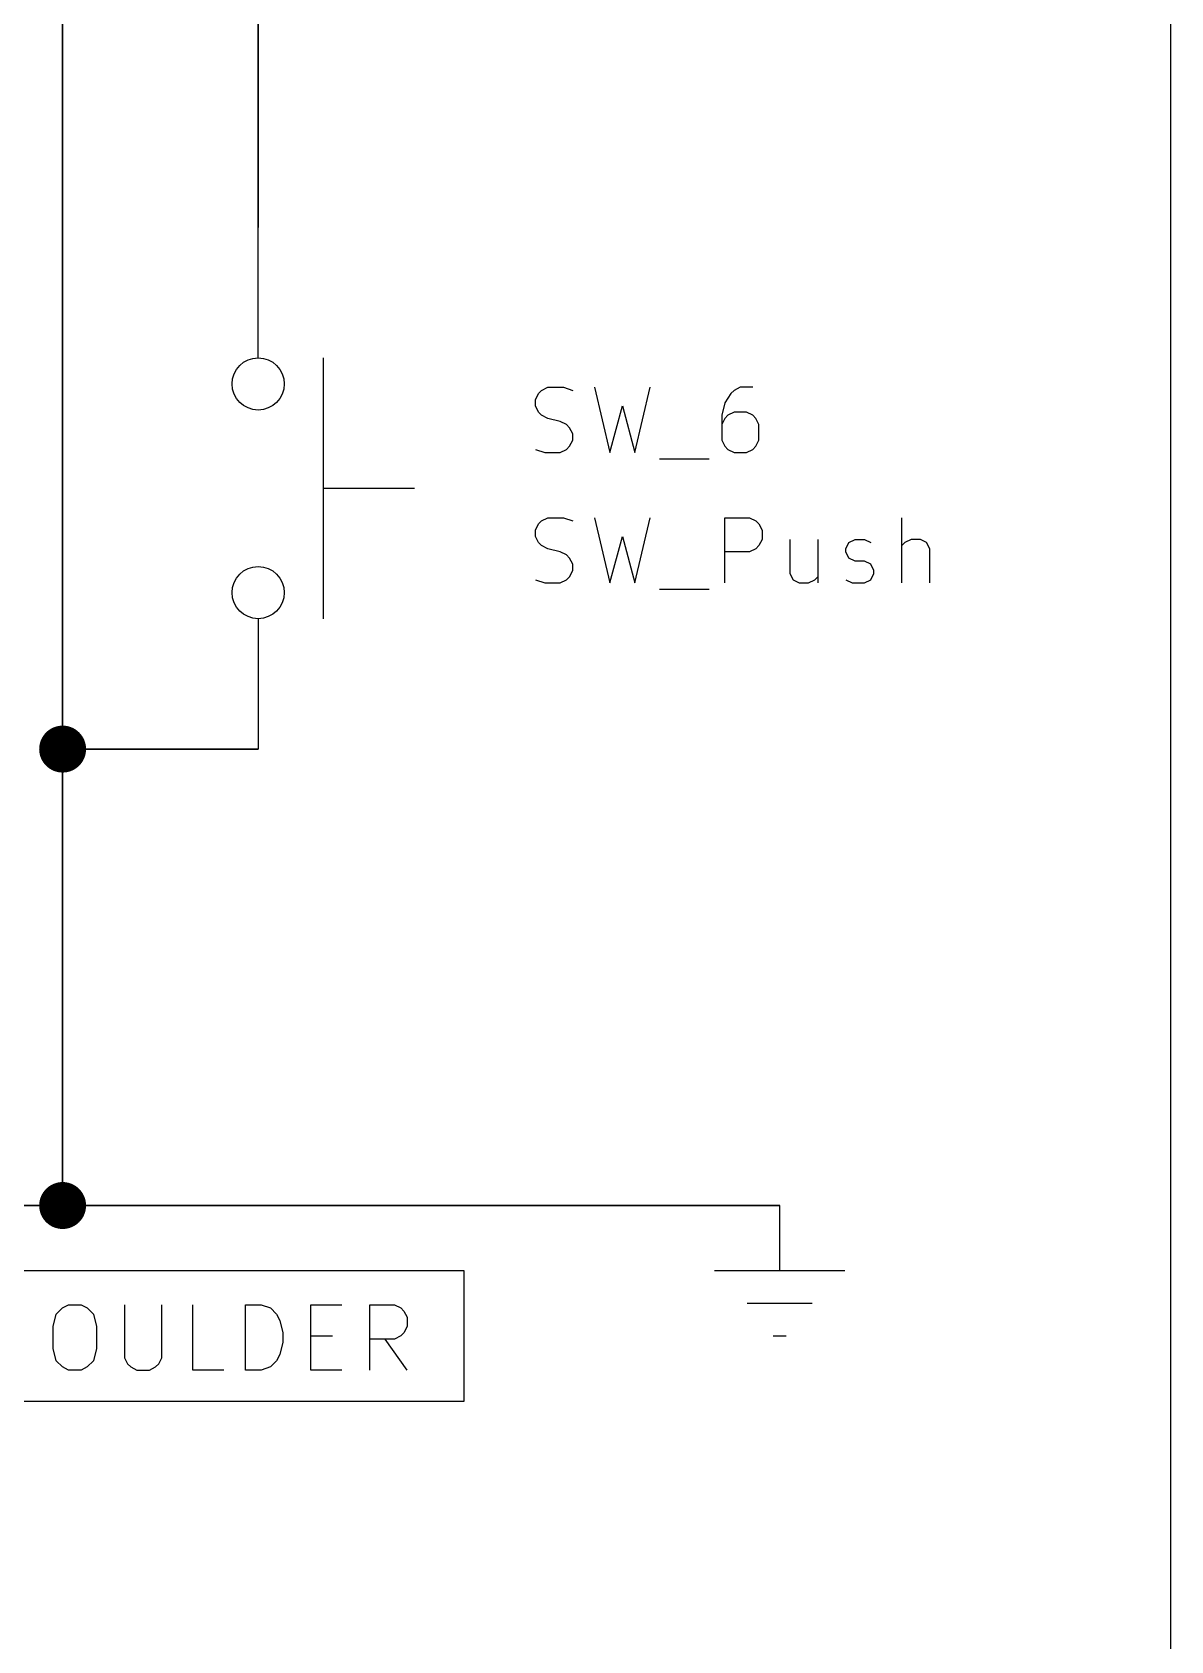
# Model space of a CAD drawing. Extents: x -4.8 to 16.7, y -9.4 to 5.7.
# Drawn here: x 14.687 to 16.652, y 0.669 to 3.445 of the extents above; entities that cross this region are included whole.
import ezdxf

# ---------------------------------------------------------------- set-up
doc = ezdxf.new("R2010")
doc.units = 0
doc.header["$MEASUREMENT"] = 0
for name, color, linetype in [('BLUE3', 171, 'CONTINUOUS'), ('CYAN2', 4, 'CONTINUOUS'), ('RED2', 1, 'CONTINUOUS')]:
    doc.layers.add(name, color=color, linetype=linetype)
doc.layers.add('GREEN3', color=91, linetype='CONTINUOUS', lineweight=30)

msp = doc.modelspace()

# ---------------------------------------------------------------- linework, layer by layer
at = {"layer": 'BLUE3'}
msp.add_line((16.6523, -3.1922), (16.6523, 5.6953), dxfattribs=at)
at = {"layer": 'CYAN2', "linetype": 'Continuous'}
for p, q in [((15.5665, 2.8266), (15.5772, 2.832)), ((15.5772, 2.832), (15.604, 2.832)), ((15.604, 2.832), (15.6201, 2.8266)), ((15.6576, 2.832), (15.6844, 2.7195)), ((15.7272, 2.7195), (15.754, 2.832)), ((15.9094, 2.832), (15.8987, 2.8266)), ((15.9308, 2.832), (15.9094, 2.832)), ((15.5558, 2.8105), (15.5612, 2.8213)), ((15.5558, 2.7998), (15.5558, 2.8105)), ((15.5612, 2.8213), (15.5665, 2.8266)), ((15.8826, 2.8052), (15.8772, 2.7838)), ((15.8933, 2.8213), (15.8826, 2.8052)), ((15.8987, 2.8266), (15.8933, 2.8213)), ((15.5612, 2.7891), (15.5558, 2.7998)), ((15.5665, 2.7838), (15.5612, 2.7891)), ((15.5772, 2.7784), (15.5665, 2.7838)), ((15.5986, 2.773), (15.5772, 2.7784)), ((15.6844, 2.7195), (15.7058, 2.7998)), ((15.7058, 2.7998), (15.7272, 2.7195)), ((15.8772, 2.7838), (15.8772, 2.7409)), ((15.8826, 2.7784), (15.8772, 2.7677)), ((15.8879, 2.7838), (15.8826, 2.7784)), ((15.8987, 2.7891), (15.8879, 2.7838)), ((15.9201, 2.7891), (15.8987, 2.7891)), ((15.9308, 2.7838), (15.9201, 2.7891)), ((15.9361, 2.7784), (15.9308, 2.7838)), ((15.9415, 2.7677), (15.9361, 2.7784)), ((15.6094, 2.7677), (15.5986, 2.773)), ((15.6147, 2.7623), (15.6094, 2.7677)), ((15.6201, 2.7516), (15.6147, 2.7623)), ((15.6201, 2.7409), (15.6201, 2.7516)), ((15.9415, 2.7409), (15.9415, 2.7677)), ((15.5558, 2.7248), (15.5719, 2.7195)), ((15.5986, 2.7195), (15.6094, 2.7248)), ((15.6094, 2.7248), (15.6147, 2.7302)), ((15.6147, 2.7302), (15.6201, 2.7409)), ((15.8772, 2.7409), (15.8826, 2.7302)), ((15.8826, 2.7302), (15.8879, 2.7248)), ((15.8879, 2.7248), (15.8987, 2.7195)), ((15.9201, 2.7195), (15.9308, 2.7248)), ((15.9308, 2.7248), (15.9361, 2.7302)), ((15.9361, 2.7302), (15.9415, 2.7409)), ((15.5719, 2.7195), (15.5986, 2.7195)), ((15.7701, 2.7088), (15.8558, 2.7088)), ((15.8987, 2.7195), (15.9201, 2.7195)), ((15.5558, 2.5855), (15.5612, 2.5963)), ((15.5558, 2.5748), (15.5558, 2.5855)), ((15.5612, 2.5963), (15.5665, 2.6016)), ((15.5665, 2.6016), (15.5772, 2.607)), ((15.5772, 2.607), (15.604, 2.607)), ((15.604, 2.607), (15.6201, 2.6016)), ((15.6576, 2.607), (15.6844, 2.4945)), ((15.7272, 2.4945), (15.754, 2.607)), ((15.8826, 2.4945), (15.8826, 2.607)), ((15.8826, 2.607), (15.9254, 2.607)), ((15.9254, 2.607), (15.9362, 2.6016)), ((15.9362, 2.6016), (15.9415, 2.5963)), ((15.9415, 2.5963), (15.9469, 2.5855)), ((15.9469, 2.5855), (15.9469, 2.5695)), ((16.1879, 2.4945), (16.1879, 2.607)), ((15.5612, 2.5641), (15.5558, 2.5748)), ((15.5665, 2.5588), (15.5612, 2.5641)), ((15.5772, 2.5534), (15.5665, 2.5588)), ((15.6844, 2.4945), (15.7058, 2.5748)), ((15.7058, 2.5748), (15.7272, 2.4945)), ((15.9415, 2.5588), (15.9362, 2.5534)), ((15.9469, 2.5695), (15.9415, 2.5588)), ((15.9951, 2.5695), (15.9951, 2.5105)), ((16.0433, 2.5695), (16.0433, 2.4945)), ((16.0915, 2.5534), (16.0969, 2.5641)), ((16.0969, 2.5641), (16.1076, 2.5695)), ((16.1076, 2.5695), (16.1237, 2.5695)), ((16.1237, 2.5695), (16.1344, 2.5641)), ((16.1933, 2.5641), (16.1879, 2.5588)), ((16.204, 2.5695), (16.1933, 2.5641)), ((16.2201, 2.5695), (16.204, 2.5695)), ((16.2308, 2.5641), (16.2201, 2.5695)), ((16.2362, 2.5534), (16.2308, 2.5641)), ((15.5987, 2.548), (15.5772, 2.5534)), ((15.6094, 2.5427), (15.5987, 2.548)), ((15.6147, 2.5373), (15.6094, 2.5427)), ((15.6201, 2.5266), (15.6147, 2.5373)), ((15.6201, 2.5159), (15.6201, 2.5266)), ((15.9254, 2.548), (15.8826, 2.548)), ((15.9362, 2.5534), (15.9254, 2.548)), ((16.0915, 2.548), (16.0915, 2.5534)), ((16.0969, 2.5373), (16.0915, 2.548)), ((16.1076, 2.532), (16.0969, 2.5373)), ((16.1237, 2.532), (16.1076, 2.532)), ((16.1344, 2.5266), (16.1237, 2.532)), ((16.1397, 2.5159), (16.1344, 2.5266)), ((16.2362, 2.4945), (16.2362, 2.5534)), ((15.5558, 2.4998), (15.5719, 2.4945)), ((15.5987, 2.4945), (15.6094, 2.4998)), ((15.6094, 2.4998), (15.6147, 2.5052)), ((15.6147, 2.5052), (15.6201, 2.5159)), ((15.9951, 2.5105), (16.0005, 2.4998)), ((16.0005, 2.4998), (16.0112, 2.4945)), ((16.0272, 2.4945), (16.0379, 2.4998)), ((16.0379, 2.4998), (16.0433, 2.5052)), ((16.0915, 2.4998), (16.1022, 2.4945)), ((16.1237, 2.4945), (16.1344, 2.4998)), ((16.1344, 2.4998), (16.1397, 2.5105)), ((16.1397, 2.5105), (16.1397, 2.5159)), ((15.5719, 2.4945), (15.5987, 2.4945)), ((15.7701, 2.4838), (15.8558, 2.4838)), ((16.0112, 2.4945), (16.0272, 2.4945)), ((16.1022, 2.4945), (16.1237, 2.4945))]:
    msp.add_line(p, q, dxfattribs=at)
at = {"layer": 'GREEN3', "linetype": 'Continuous'}
for p, q in [((15.0773, 3.1078), (15.0773, 4.3453)), ((14.7398, 4.1203), (14.7398, 2.2078)), ((14.7398, 2.2078), (14.7398, 1.4203)), ((14.7398, 2.2078), (15.0773, 2.2078)), ((13.3898, 1.4203), (14.7398, 1.4203)), ((14.7398, 1.4203), (15.9773, 1.4203))]:
    msp.add_line(p, q, dxfattribs=at)
at = {"layer": 'GREEN3', "const_width": 0.0405}
for points in [[(14.7196, 2.2078, 1), (14.7601, 2.2078, 1)], [(14.7196, 1.4203, 1), (14.7601, 1.4203, 1)]]:
    msp.add_lwpolyline(points, format="xyb", close=True, dxfattribs=at)
at = {"layer": 'RED2', "linetype": 'Continuous'}
for p, q in [((15.0773, 2.8828), (15.0773, 3.1078)), ((15.1898, 2.4328), (15.1898, 2.8828)), ((15.1898, 2.6578), (15.3473, 2.6578)), ((15.0773, 2.4328), (15.0773, 2.2078)), ((15.9773, 1.3078), (15.9773, 1.4203)), ((15.433, 1.3079), (13.9383, 1.3079)), ((15.433, 1.1953), (15.433, 1.3079)), ((16.0898, 1.3078), (15.8648, 1.3078)), ((15.9211, 1.2516), (16.0336, 1.2516)), ((14.7234, 1.2114), (14.7288, 1.2329)), ((14.7288, 1.2329), (14.7395, 1.2436)), ((14.7395, 1.2436), (14.7502, 1.2489)), ((14.7502, 1.2489), (14.7717, 1.2489)), ((14.7717, 1.2489), (14.7824, 1.2436)), ((14.7824, 1.2436), (14.7931, 1.2329)), ((14.7931, 1.2329), (14.7984, 1.2114)), ((14.8467, 1.2489), (14.8467, 1.1578)), ((14.9109, 1.1578), (14.9109, 1.2489)), ((14.9645, 1.1364), (14.9645, 1.2489)), ((15.0556, 1.1364), (15.0556, 1.2489)), ((15.0556, 1.2489), (15.0824, 1.2489)), ((15.0824, 1.2489), (15.0985, 1.2436)), ((15.0985, 1.2436), (15.1092, 1.2329)), ((15.1092, 1.2329), (15.1145, 1.2221)), ((15.1145, 1.2221), (15.1199, 1.2007)), ((15.1681, 1.1364), (15.1681, 1.2489)), ((15.1681, 1.2489), (15.2217, 1.2489)), ((15.2699, 1.1364), (15.2699, 1.2489)), ((15.2699, 1.2489), (15.3127, 1.2489)), ((15.3127, 1.2489), (15.3235, 1.2436)), ((15.3235, 1.2436), (15.3288, 1.2382)), ((15.3288, 1.2382), (15.3342, 1.2275)), ((15.3342, 1.2275), (15.3342, 1.2114)), ((14.7234, 1.1739), (14.7234, 1.2114)), ((14.7984, 1.2114), (14.7984, 1.1739)), ((15.1199, 1.2007), (15.1199, 1.1846)), ((15.1681, 1.1953), (15.2056, 1.1953)), ((15.3235, 1.1953), (15.3127, 1.19)), ((15.3288, 1.2007), (15.3235, 1.1953)), ((15.3342, 1.2114), (15.3288, 1.2007)), ((15.433, 1.0828), (15.433, 1.1953)), ((15.9661, 1.1953), (15.9886, 1.1953)), ((14.7288, 1.1525), (14.7234, 1.1739)), ((14.7984, 1.1739), (14.7931, 1.1525)), ((15.1199, 1.1846), (15.1145, 1.1632)), ((15.3127, 1.19), (15.2699, 1.19)), ((15.3342, 1.1364), (15.2967, 1.19)), ((14.7395, 1.1418), (14.7288, 1.1525)), ((14.7502, 1.1364), (14.7395, 1.1418)), ((14.7824, 1.1418), (14.7717, 1.1364)), ((14.7931, 1.1525), (14.7824, 1.1418)), ((14.8467, 1.1578), (14.852, 1.1471)), ((14.852, 1.1471), (14.8574, 1.1418)), ((14.8574, 1.1418), (14.8681, 1.1364)), ((14.8895, 1.1364), (14.9002, 1.1418)), ((14.9002, 1.1418), (14.9056, 1.1471)), ((14.9056, 1.1471), (14.9109, 1.1578)), ((15.0985, 1.1418), (15.0824, 1.1364)), ((15.1092, 1.1525), (15.0985, 1.1418)), ((15.1145, 1.1632), (15.1092, 1.1525)), ((14.7717, 1.1364), (14.7502, 1.1364)), ((14.8681, 1.1364), (14.8895, 1.1364)), ((15.0181, 1.1364), (14.9645, 1.1364)), ((15.0824, 1.1364), (15.0556, 1.1364)), ((15.2217, 1.1364), (15.1681, 1.1364)), ((13.9383, 1.0828), (15.433, 1.0828))]:
    msp.add_line(p, q, dxfattribs=at)
at = {"layer": 'RED2'}
for centre in [(15.0773, 2.8378), (15.0773, 2.4778)]:
    msp.add_circle(centre, 0.045, dxfattribs=at)

doc.saveas('drawing.dxf')
